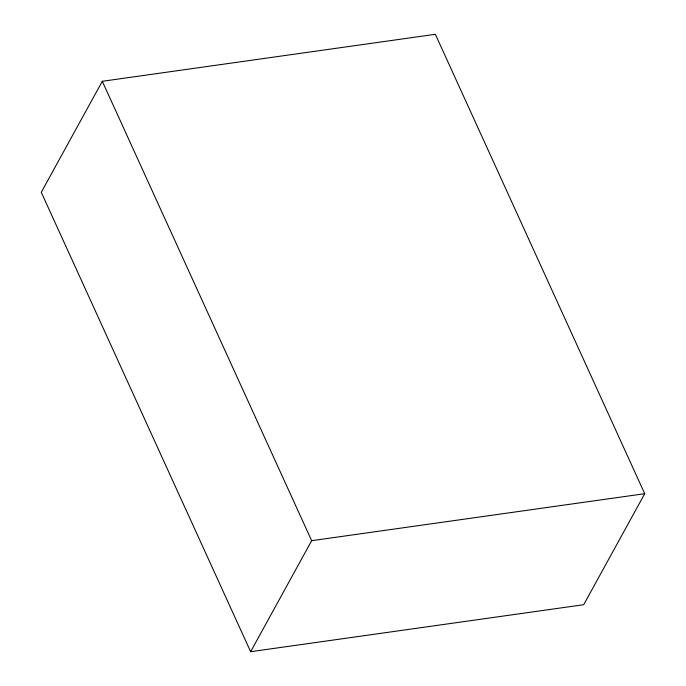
<?xml version="1.0" encoding="UTF-8"?>
<svg xmlns="http://www.w3.org/2000/svg" width="686" height="686" viewBox="0 0 686 686"><rect width="100%" height="100%" fill="white"/><g stroke="black" fill="none" stroke-linecap="round" stroke-linejoin="round"><path stroke-width="1.03" d="M102.3 81.291L41.28 192.303L250.639 651.7L583.7 604.709L644.72 493.697L435.361 34.3L102.3 81.291L311.658 540.688L250.639 651.7M311.658 540.688L644.72 493.697"/></g></svg>
